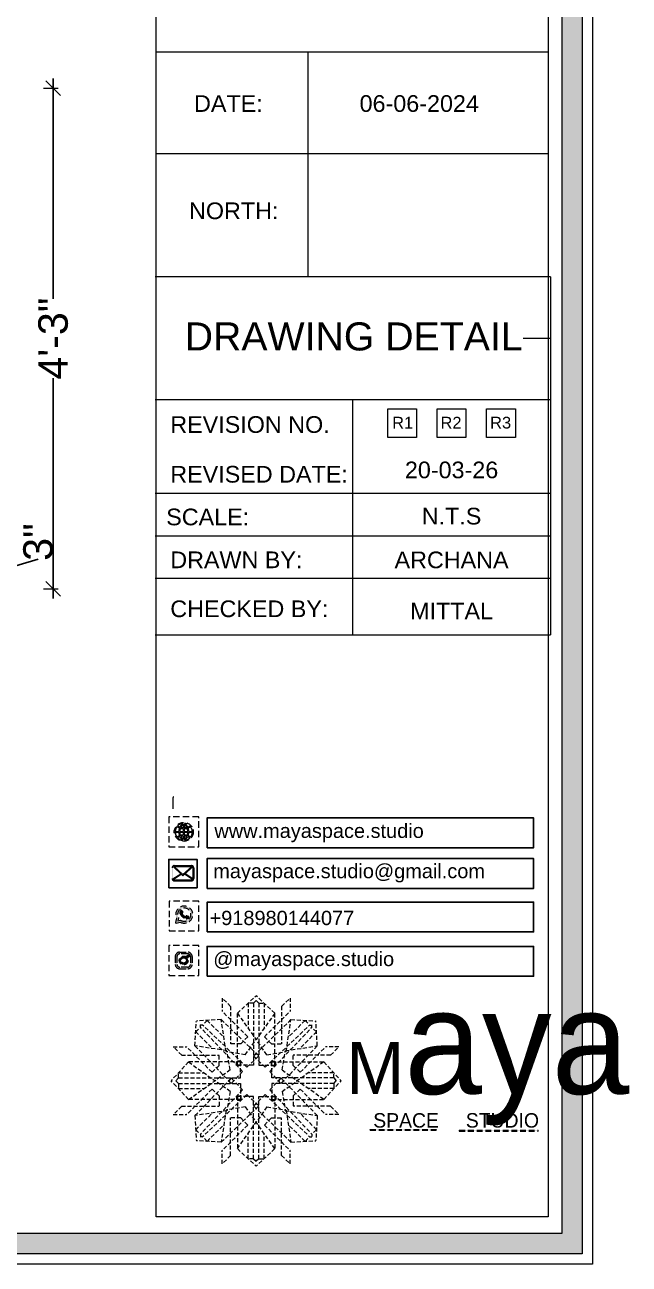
# Model space of a CAD drawing. Header units: millimetres. Extents: x 56222 to 3066687, y -650199 to -121287.
# Drawn here: x 137323.4 to 137384.9, y -182517.2 to -182391.1 of the extents above; entities that cross this region are included whole.
import ezdxf
from ezdxf.enums import TextEntityAlignment as Align

# ---------------------------------------------------------------- set-up
doc = ezdxf.new("R2010")
doc.units = ezdxf.units.MM
doc.header["$MEASUREMENT"] = 0
doc.header["$PDMODE"] = 35
doc.linetypes.add('DASHEDX2', pattern=[1.5, 1, -0.5])
doc.layers.get('Defpoints').update_dxf_attribs({"color": 220})
for name, color, linetype, lineweight in [('Dimension', 10, 'DASHEDX2', 20), ('FURNITURE', 32, 'Continuous', 9), ('NAME PLATE', 7, 'Continuous', 25), ('wall', 7, 'Continuous', 30)]:
    doc.layers.add(name, color=color, linetype=linetype, lineweight=lineweight)
doc.styles.add('Arial', font='arial.ttf')
doc.styles.get("Standard").update_dxf_attribs({"font": 'arial.ttf', "height": 6})
doc.dimstyles.new('Archana', dxfattribs={"dimtxt": 3, "dimasz": 1.5, "dimexe": 0.5, "dimexo": 0.5, "dimgap": 0, "dimtad": 0, "dimzin": 0, "dimdsep": 46, "dimlunit": 4, "dimtxsty": 'Arial', "dimblk": 'OBLIQUE', "dimcen": 0, "dimdle": 1, "dimclrd": 1, "dimclre": 1, "dimclrt": 5, "dimadec": 0, "dimazin": 0, "dimtfac": 1, "dimtofl": 0, "dimtmove": 1, "dimatfit": 3, "dimfxl": 1, "dimfxlon": 1, "dimtolj": 1, "dimtzin": 0, "dimlwd": 25, "dimlwe": -1, "dimarcsym": 0})

# ---------------------------------------------------------------- blocks, each defined once
blk = doc.blocks.new('_Oblique')
at = {"layer": 'wall', "color": 0, "lineweight": -2}
blk.add_line((-0.5, -0.5), (0.5, 0.5), dxfattribs=at)
blk = doc.blocks.new('*D955')
at = {"layer": 'Defpoints', "color": 0, "lineweight": 30, "transparency": 16777216}
for p in [(137316.59, -182445.48), (137319.71, -182445.48), (137316.59, -182448.48)]:
    blk.add_point(p, dxfattribs=at)
at = {"layer": 'FURNITURE', "color": 1, "transparency": 16777216}
for p, q in [((137318.71, -182445.48), (137320.21, -182445.48)), ((137318.71, -182448.48), (137320.21, -182448.48))]:
    blk.add_line(p, q, dxfattribs=at)
at = {"layer": 'FURNITURE', "color": 1, "lineweight": 25, "transparency": 16777216}
for p, q in [((137319.71, -182449.48), (137319.71, -182444.48)), ((137319.71, -182446.98), (137324.8, -182445.45))]:
    blk.add_line(p, q, dxfattribs=at)
at = {"layer": 'FURNITURE', "color": 1, "lineweight": 25, "transparency": 16777216, "xscale": 1.5, "yscale": 1.5, "zscale": 1.5}
for p, rotation in [((137319.71, -182445.48), 90), ((137319.71, -182448.48), 270)]:
    blk.add_blockref('_Oblique', p, dxfattribs=dict(at, rotation=rotation))
at = {"layer": 'FURNITURE', "color": 5, "lineweight": 30, "transparency": 16777216, "insert": (137324.8, -182443.72), "char_height": 3, "attachment_point": 5, "rotation": 90, "style": 'Arial'}
blk.add_mtext('\\A1;3"', dxfattribs=at)
blk = doc.blocks.new('FSFSF')
at = {"color": 42, "lineweight": 5, "true_color": 0xe0ac11}
for p, q in [((28603.86, 139.69), (28608.58, 144.08)), ((28613.31, 139.69), (28608.58, 144.08)), ((28600.03, 143.51), (28600.03, 140.16)), ((28602.15, 141.41), (28600.03, 143.51)), ((28602.15, 141.41), (28602.15, 131.95)), ((28607.9, 142.22), (28606.58, 142.22)), ((28606.58, 142.22), (28606.58, 135.84)), ((28607.9, 142.22), (28608.58, 142.85)), ((28607.9, 142.22), (28607.9, 126.58)), ((28609.27, 142.22), (28608.59, 142.85)), ((28609.27, 142.22), (28609.27, 126.58)), ((28609.27, 142.22), (28610.59, 142.22)), ((28610.59, 142.22), (28610.59, 135.84)), ((28615.02, 141.41), (28617.14, 143.51)), ((28615.02, 141.41), (28615.02, 131.95)), ((28617.14, 143.51), (28617.14, 140.16)), ((28593.19, 131.45), (28593.54, 137.71)), ((28599.8, 138.06), (28593.54, 137.71)), ((28596.24, 137.86), (28595.12, 136.69)), ((28596.24, 137.86), (28600.47, 133.65)), ((28601.03, 130), (28599.8, 138.06)), ((28599.8, 138.05), (28608.58, 129.56)), ((28606.47, 133.76), (28600.03, 140.16)), ((28603.86, 126.58), (28603.86, 139.69)), ((28603.86, 139.69), (28608.58, 133.02)), ((28613.31, 139.69), (28608.59, 133.02)), ((28617.37, 138.05), (28608.59, 129.56)), ((28610.7, 133.76), (28617.14, 140.16)), ((28613.31, 126.58), (28613.31, 139.69)), ((28616.14, 130), (28617.37, 138.06)), ((28620.93, 137.86), (28616.7, 133.65)), ((28617.37, 138.06), (28623.63, 137.71)), ((28620.93, 137.86), (28622.05, 136.69)), ((28624, 131.45), (28623.65, 137.71)), ((28593.39, 135), (28594.56, 136.12)), ((28593.39, 135), (28597.6, 130.78)), ((28595.12, 136.69), (28594.53, 136.69)), ((28594.56, 136.12), (28594.56, 136.71)), ((28605.17, 124.98), (28594.56, 136.12)), ((28606.27, 126.08), (28595.12, 136.69)), ((28610.9, 126.08), (28622.05, 136.69)), ((28612.02, 124.98), (28622.62, 136.12)), ((28623.8, 135), (28619.59, 130.78)), ((28622.05, 136.69), (28622.64, 136.69)), ((28622.62, 136.12), (28622.62, 136.71)), ((28623.8, 135), (28622.62, 136.12)), ((28587.73, 131.22), (28591.08, 131.22)), ((28589.84, 129.1), (28587.73, 131.22)), ((28597.49, 124.78), (28591.08, 131.22)), ((28593.19, 131.45), (28601.69, 122.67)), ((28601.25, 130.22), (28593.19, 131.45)), ((28604.75, 131.95), (28602.15, 131.95)), ((28606.47, 133.76), (28604.75, 131.95)), ((28605.86, 129.18), (28608.58, 133.02)), ((28611.31, 129.18), (28608.59, 133.02)), ((28610.7, 133.76), (28612.42, 131.95)), ((28612.42, 131.95), (28615.02, 131.95)), ((28623.99, 131.45), (28615.5, 122.67)), ((28615.94, 130.22), (28624, 131.45)), ((28619.7, 124.78), (28626.1, 131.22)), ((28629.45, 131.22), (28626.1, 131.22)), ((28627.34, 129.1), (28629.45, 131.22)), ((28589.84, 129.1), (28599.29, 129.1)), ((28599.29, 126.5), (28599.29, 129.1)), ((28605.86, 129.18), (28601.03, 130)), ((28602.07, 125.39), (28601.25, 130.22)), ((28606.27, 126.08), (28608.58, 128.27)), ((28607.9, 128.92), (28608.58, 129.56)), ((28607.9, 128.92), (28608.58, 128.27)), ((28609.27, 128.92), (28608.59, 129.56)), ((28609.27, 128.92), (28608.59, 128.27)), ((28610.9, 126.08), (28608.59, 128.27)), ((28611.31, 129.18), (28616.14, 130)), ((28615.12, 125.39), (28615.94, 130.22)), ((28627.34, 129.1), (28617.89, 129.1)), ((28617.89, 126.5), (28617.89, 129.1)), ((28591.56, 127.39), (28587.17, 122.66)), ((28604.66, 127.39), (28591.56, 127.39)), ((28591.56, 127.39), (28598.23, 122.67)), ((28597.49, 124.78), (28599.29, 126.5)), ((28602.07, 125.39), (28598.23, 122.67)), ((28605.17, 124.98), (28602.97, 122.67)), ((28603.68, 126.54), (28603.68, 127.39)), ((28604.66, 126.54), (28603.68, 126.54)), ((28604.71, 127.57), (28603.86, 127.57)), ((28607.9, 126.58), (28603.86, 126.58)), ((28604.66, 123.35), (28604.66, 127.39)), ((28604.7, 126.58), (28604.71, 127.57)), ((28609.27, 126.58), (28613.31, 126.58)), ((28612.02, 124.98), (28614.21, 122.67)), ((28612.46, 126.58), (28612.46, 127.57)), ((28612.46, 127.57), (28613.31, 127.57)), ((28612.52, 123.35), (28612.52, 127.39)), ((28612.52, 127.39), (28625.63, 127.39)), ((28612.52, 126.54), (28613.51, 126.54)), ((28613.51, 126.54), (28613.51, 127.39)), ((28615.12, 125.39), (28618.96, 122.67)), ((28619.7, 124.78), (28617.89, 126.5)), ((28625.63, 127.39), (28618.96, 122.67)), ((28625.63, 127.39), (28630.02, 122.66)), ((28591.56, 117.94), (28587.17, 122.66)), ((28589.03, 123.35), (28588.4, 122.67)), ((28589.03, 121.98), (28588.4, 122.65)), ((28589.03, 123.35), (28589.03, 124.67)), ((28589.03, 124.67), (28595.4, 124.67)), ((28589.03, 123.35), (28604.66, 123.35)), ((28589.03, 121.98), (28604.66, 121.98)), ((28589.03, 121.98), (28589.03, 120.66)), ((28591.56, 117.94), (28598.23, 122.65)), ((28593.19, 113.88), (28601.69, 122.65)), ((28602.07, 119.94), (28598.23, 122.65)), ((28602.33, 123.35), (28601.69, 122.67)), ((28602.33, 121.98), (28601.69, 122.65)), ((28602.33, 123.35), (28602.97, 122.67)), ((28602.33, 121.98), (28602.97, 122.65)), ((28605.17, 120.35), (28602.97, 122.65)), ((28604.66, 121.98), (28604.66, 117.94)), ((28612.02, 120.35), (28614.21, 122.65)), ((28628.16, 123.35), (28612.52, 123.35)), ((28612.52, 121.98), (28612.52, 117.94)), ((28628.16, 121.98), (28612.52, 121.98)), ((28614.85, 123.35), (28614.21, 122.67)), ((28614.85, 121.98), (28614.21, 122.65)), ((28614.85, 123.35), (28615.5, 122.67)), ((28614.85, 121.98), (28615.5, 122.65)), ((28615.12, 119.94), (28618.96, 122.65)), ((28623.99, 113.88), (28615.5, 122.65)), ((28625.63, 117.94), (28618.96, 122.65)), ((28628.16, 124.67), (28621.78, 124.67)), ((28625.63, 117.94), (28630.02, 122.66)), ((28628.16, 123.35), (28628.16, 124.67)), ((28628.16, 123.35), (28628.78, 122.67)), ((28628.16, 121.98), (28628.78, 122.65)), ((28628.16, 121.98), (28628.16, 120.66)), ((28589.03, 120.66), (28595.4, 120.66)), ((28597.49, 120.54), (28591.08, 114.11)), ((28605.17, 120.35), (28594.56, 109.2)), ((28606.27, 119.15), (28595.12, 108.54)), ((28597.49, 120.54), (28599.29, 118.83)), ((28599.29, 118.83), (28599.29, 116.23)), ((28602.07, 119.94), (28601.25, 115.1)), ((28604.66, 118.78), (28603.68, 118.78)), ((28603.68, 118.78), (28603.68, 117.94)), ((28606.27, 119.15), (28608.58, 116.96)), ((28610.9, 119.15), (28608.59, 116.96)), ((28610.9, 119.15), (28622.05, 108.54)), ((28612.02, 120.35), (28622.62, 109.2)), ((28612.52, 118.78), (28613.51, 118.78)), ((28613.51, 118.78), (28613.51, 117.94)), ((28615.12, 119.94), (28615.94, 115.1)), ((28619.7, 120.54), (28617.89, 118.83)), ((28617.89, 118.83), (28617.89, 116.23)), ((28619.7, 120.54), (28626.1, 114.11)), ((28628.16, 120.66), (28621.78, 120.66)), ((28589.84, 116.23), (28587.73, 114.11)), ((28589.84, 116.23), (28599.29, 116.23)), ((28604.66, 117.94), (28591.56, 117.94)), ((28599.8, 107.17), (28608.58, 115.67)), ((28605.86, 116.05), (28601.03, 115.23)), ((28607.9, 118.65), (28603.86, 118.65)), ((28603.86, 118.65), (28603.86, 105.54)), ((28604.71, 117.66), (28603.86, 117.66)), ((28604.7, 118.65), (28604.71, 117.66)), ((28605.86, 116.05), (28608.58, 112.21)), ((28607.9, 103.01), (28607.9, 118.65)), ((28607.9, 116.31), (28608.58, 116.96)), ((28607.9, 116.31), (28608.58, 115.67)), ((28609.27, 116.31), (28608.59, 116.96)), ((28609.27, 116.31), (28608.59, 115.67)), ((28611.31, 116.05), (28608.59, 112.21)), ((28617.37, 107.17), (28608.59, 115.67)), ((28609.27, 118.65), (28613.31, 118.65)), ((28609.27, 103.01), (28609.27, 118.65)), ((28611.31, 116.05), (28616.14, 115.23)), ((28612.46, 118.65), (28612.46, 117.66)), ((28612.46, 117.66), (28613.31, 117.66)), ((28612.52, 117.94), (28625.63, 117.94)), ((28613.31, 118.65), (28613.31, 105.54)), ((28627.34, 116.23), (28617.89, 116.23)), ((28627.34, 116.23), (28629.45, 114.11)), ((28587.73, 114.11), (28591.08, 114.11)), ((28601.25, 115.1), (28593.19, 113.87)), ((28593.19, 113.87), (28593.54, 107.62)), ((28593.39, 110.32), (28597.6, 114.55)), ((28601.03, 115.23), (28599.8, 107.17)), ((28602.15, 103.82), (28602.15, 113.27)), ((28604.75, 113.27), (28602.15, 113.27)), ((28606.47, 111.47), (28604.75, 113.27)), ((28610.7, 111.47), (28612.42, 113.27)), ((28612.42, 113.27), (28615.02, 113.27)), ((28615.02, 103.82), (28615.02, 113.27)), ((28615.94, 115.1), (28624, 113.87)), ((28616.14, 115.23), (28617.37, 107.17)), ((28623.8, 110.32), (28619.59, 114.55)), ((28624, 113.87), (28623.65, 107.62)), ((28629.45, 114.11), (28626.1, 114.11)), ((28593.39, 110.32), (28594.56, 109.2)), ((28596.24, 107.37), (28600.47, 111.58)), ((28606.47, 111.47), (28600.03, 105.07)), ((28603.86, 105.54), (28608.58, 112.21)), ((28606.58, 103.01), (28606.58, 109.38)), ((28613.31, 105.54), (28608.59, 112.21)), ((28610.59, 103.01), (28610.59, 109.38)), ((28610.7, 111.47), (28617.14, 105.07)), ((28620.93, 107.37), (28616.7, 111.58)), ((28623.8, 110.32), (28622.62, 109.2)), ((28599.8, 107.17), (28593.54, 107.52)), ((28595.12, 108.54), (28594.53, 108.54)), ((28594.56, 109.2), (28594.56, 108.61)), ((28596.24, 107.37), (28595.12, 108.54)), ((28617.37, 107.17), (28623.63, 107.52)), ((28620.93, 107.37), (28622.05, 108.54)), ((28622.05, 108.54), (28622.64, 108.54)), ((28622.62, 109.2), (28622.62, 108.61)), ((28600.03, 101.71), (28600.03, 105.07)), ((28602.15, 103.82), (28600.03, 101.71)), ((28603.86, 105.54), (28608.58, 101.15)), ((28613.31, 105.54), (28608.58, 101.15)), ((28615.02, 103.82), (28617.14, 101.71)), ((28617.14, 101.71), (28617.14, 105.07)), ((28607.9, 103.01), (28606.58, 103.01)), ((28607.9, 103.01), (28608.58, 102.38)), ((28609.27, 103.01), (28608.59, 102.38)), ((28609.27, 103.01), (28610.59, 103.01))]:
    blk.add_line(p, q, dxfattribs=at)
blk = doc.blocks.new('hgwg')
at = {"layer": 'Dimension', "true_color": 0xd39e00}
h = blk.add_hatch(color=42, dxfattribs=at)
h.dxf.hatch_style = 1
h.paths.add_polyline_path([(27505.71, 45.05), (27494.27, 45.05), (27494.27, 44.9), (27505.71, 44.9)])
h = blk.add_hatch(color=42, dxfattribs=at)
h.dxf.hatch_style = 1
h.paths.add_polyline_path([(27523.3, 44.9), (27509.68, 44.9), (27509.68, 44.75), (27523.3, 44.75)])
at = {"layer": 'Dimension', "color": 42, "true_color": 0xd39e00}
for p, q in [((27494.27, 45.05), (27505.71, 45.05)), ((27494.27, 44.9), (27494.27, 45.05)), ((27505.71, 45.05), (27505.71, 44.9)), ((27494.27, 44.9), (27505.71, 44.9)), ((27509.68, 44.9), (27523.3, 44.9)), ((27509.68, 44.9), (27509.68, 44.75)), ((27509.68, 44.75), (27523.3, 44.75)), ((27523.3, 44.75), (27523.3, 44.9))]:
    blk.add_line(p, q, dxfattribs=at)
at = {"layer": 'Dimension', "color": 42, "true_color": 0xd39e00, "attachment_point": 1}
for s, width, insert, char_height in [('{\\fCinzel|b0|i0|c0|p2;\\H1.5x;M\\fAmsterdam One|b0|i0|c0|p2;\\H2x;aya}', 85.3277, (27490.17, 69.17), 6), ('{\\fCinzel|b0|i0|c0|p0;SPACE     STUDIO}', 66.129, (27494.83, 47.86), 2.5)]:
    blk.add_mtext_dynamic_manual_height_columns(s, width=width, gutter_width=30, heights=[0], dxfattribs=dict(at, insert=insert, char_height=char_height))
blk = doc.blocks.new('QEGW4TG')
at = {"layer": 'Dimension', "true_color": 0x000000}
h = blk.add_hatch(color=18, dxfattribs=at)
h.dxf.hatch_style = 1
h.paths.add_polyline_path([(2.69, 1.93, 0.170513), (2.95, 1.97, 0.190337), (3.11, 2.18, 0.316231), (3.07, 2.28), (2.79, 2.37, 0.273721), (2.69, 2.34, 0.040749), (2.63, 2.27, -0.441282), (2.53, 2.25, -0.11828), (2.06, 2.64, -0.441282), (2.07, 2.74, 0.040749), (2.13, 2.81, 0.290083), (2.14, 2.92), (2.01, 3.18, 0.316231), (1.91, 3.2, 0.190337), (1.73, 3, 0.170513), (1.72, 2.74, 0.252784)], flags=0)
h.paths.add_polyline_path([(1.19, 1.98), (1.03, 1.3, 0.550912), (1.11, 1.23), (1.75, 1.39, 6.344125)])
h.paths.add_polyline_path([(1.81, 1.7), (1.4, 1.6), (1.5, 2.03, -9.071339)], flags=16)
h.paths.add_polyline_path([(3.11, 2.16, -0.17811), (2.95, 1.97, -0.170513), (2.69, 1.93, -0.252784), (1.72, 2.74, -0.170513), (1.73, 3, -0.17811), (1.89, 3.19, -0.370089), (2.01, 3.18), (2.14, 2.92, -0.307185), (2.13, 2.8, -0.041087), (2.06, 2.73, 0.321676), (2.05, 2.65, 0.126524), (2.55, 2.24, 0.312216), (2.62, 2.26, -0.041087), (2.68, 2.34, -0.290673), (2.79, 2.37), (3.07, 2.28, -0.370089)], flags=0)
h = blk.add_hatch(color=18, dxfattribs=at)
h.dxf.hatch_style = 1
h.paths.add_polyline_path([(2.79, 2.37, 0.273721), (2.69, 2.34, 0.040749), (2.63, 2.27, -0.441282), (2.53, 2.25, -0.11828), (2.06, 2.64, -0.441282), (2.07, 2.74, 0.040749), (2.13, 2.81, 0.290083), (2.14, 2.92), (2.01, 3.18, 0.316231), (1.91, 3.2, 0.190337), (1.73, 3, 0.170513), (1.72, 2.74, 0.252784), (2.69, 1.93, 0.170513), (2.95, 1.97, 0.190337), (3.11, 2.18, 0.316231), (3.07, 2.28)])
for p, q in [((1.19, 1.98), (1.03, 1.3)), ((1.5, 2.03), (1.4, 1.6)), ((2.01, 3.18), (2.14, 2.92)), ((3.07, 2.28), (2.8, 2.36)), ((1.1, 1.23), (1.75, 1.39)), ((1.4, 1.6), (1.81, 1.7))]:
    blk.add_line(p, q)
blk.add_lwpolyline([(0, 0), (4.68, 0), (4.68, 4.68), (0, 4.68)], close=True)
for centre, radius, start, end in [((2.39, 2.56), 1.34, 241.4727, 205.6422), ((2.39, 2.56), 1.04, 235.9962, 210.8333), ((2.09, 2.87), 0.39, 159.7007, 198.4072), ((2.96, 3.23), 1.33, 201.4218, 258.1669), ((2.07, 2.87), 0.364, 118.9685, 159.3648), ((1.94, 3.12), 0.0896, 41.8985, 123.1344), ((2.11, 2.68), 0.066, 135.9932, 224.8892), ((1.67, 3.16), 0.586, 312.4617, 321.8728), ((3.12, 3.42), 1.31, 216.5455, 243.5279), ((2.05, 2.87), 0.104, 320.3924, 28.6971), ((2.57, 2.3), 0.066, 234.2482, 323.1441), ((3.11, 1.94), 0.586, 137.2645, 146.6756), ((2.76, 2.27), 0.104, 70.4402, 138.745), ((2.75, 2.31), 0.39, 260.7301, 299.4366), ((2.76, 2.29), 0.364, 299.7725, 340.1688), ((3.03, 2.2), 0.0896, 336.0029, 57.2388), ((1.09, 1.29), 0.0598, 164.8483, 282.1458)]:
    blk.add_arc(centre, radius, start, end)
blk = doc.blocks.new('ASGERG')
at = {"layer": 'Dimension', "true_color": 0x000000}
h = blk.add_hatch(color=18, dxfattribs=at)
h.dxf.hatch_style = 1
h.paths.add_polyline_path([(0.99, 1.7, 0.353872), (1.69, 1.03), (2.96, 1.03, 0.353872), (3.66, 1.7), (3.66, 2.99, 0.353872), (2.96, 3.67), (1.69, 3.67, 0.353872), (0.99, 2.99)])
h.paths.add_polyline_path([(1.27, 2.97, -0.353872), (1.72, 3.4), (2.94, 3.4, -0.353872), (3.38, 2.97), (3.38, 1.72, -0.353872), (2.94, 1.3), (1.72, 1.3, -0.353872), (1.27, 1.72)], flags=16)
h.paths.add_polyline_path([(3.02, 2.35, -1), (1.64, 2.35, -1)], flags=0)
h.paths.add_polyline_path([(2.74, 2.35, -1), (1.92, 2.35, -1)], flags=0)
h.paths.add_polyline_path([(2.86, 3.02, -1), (3.19, 3.02, -1)], flags=0)
h.paths.add_polyline_path([(1.64, 2.35, 1), (3.02, 2.35, 1)], flags=0)
h = blk.add_hatch(color=18, dxfattribs=at)
h.dxf.hatch_style = 1
h.paths.add_polyline_path([(1.64, 2.35, 1), (3.02, 2.35, 1)])
h.paths.add_polyline_path([(2.74, 2.35, -1), (1.92, 2.35, -1)], flags=16)
h = blk.add_hatch(color=18, dxfattribs=at)
h.dxf.hatch_style = 1
h.paths.add_polyline_path([(3.19, 3.02, 1), (2.86, 3.02, 1)])
for p, q in [((0.99, 2.99), (0.99, 1.7)), ((1.27, 2.97), (1.27, 1.72)), ((1.69, 3.67), (2.96, 3.67)), ((2.94, 3.4), (1.72, 3.4)), ((3.38, 2.97), (3.38, 1.72)), ((3.66, 2.99), (3.66, 1.7)), ((1.69, 1.03), (2.96, 1.03)), ((2.94, 1.3), (1.72, 1.3))]:
    blk.add_line(p, q)
blk.add_lwpolyline([(0, 0), (4.68, 0), (4.68, 4.68), (0, 4.68)], close=True)
for centre, radius in [((2.33, 2.35), 0.694), ((2.33, 2.35), 0.414), ((3.02, 3.02), 0.168)]:
    blk.add_circle(centre, radius)
for centre, radius, start, end in [((1.76, 2.89), 0.778, 94.8631, 172.8127), ((1.76, 2.91), 0.491, 94.8631, 172.8127), ((2.9, 2.91), 0.491, 7.1873, 85.1369), ((2.89, 2.89), 0.778, 7.1873, 85.1369), ((1.76, 1.8), 0.778, 187.1873, 265.1369), ((1.76, 1.78), 0.491, 187.1873, 265.1369), ((2.9, 1.78), 0.491, 274.8631, 352.8127), ((2.89, 1.8), 0.778, 274.8631, 352.8127)]:
    blk.add_arc(centre, radius, start, end)
blk = doc.blocks.new('DTGWEGEARG')
at = {"layer": 'Dimension', "true_color": 0x000000}
h = blk.add_hatch(color=18, dxfattribs=at)
h.dxf.hatch_style = 1
h.paths.add_polyline_path([(3.83, 2.34, 1), (0.85, 2.34, 1)])
h.paths.add_polyline_path([(2.51, 1.01, 0.105795), (2.96, 1.58, -0.055205), (3.3, 1.41, -0.169822)], flags=16)
h.paths.add_polyline_path([(2.41, 1.12), (2.41, 1.69, -0.058279), (2.81, 1.63, -0.103353)], flags=16)
h.paths.add_polyline_path([(2.26, 1.13, -0.101741), (1.87, 1.63, -0.057171), (2.26, 1.69)], flags=16)
h.paths.add_polyline_path([(2.17, 1.01, -0.169822), (1.38, 1.41, -0.055205), (1.72, 1.58, 0.105795)], flags=16)
h.paths.add_polyline_path([(3.02, 1.72, 0.081336), (3.13, 2.27), (3.68, 2.27, -0.152069), (3.4, 1.52, 0.05687)], flags=16)
h.paths.add_polyline_path([(2.87, 1.77, 0.061945), (2.41, 1.84), (2.41, 2.27), (2.98, 2.27, -0.081344)], flags=16)
h.paths.add_polyline_path([(2.26, 1.84, 0.060923), (1.8, 1.77, -0.081344), (1.7, 2.27), (2.26, 2.27)], flags=16)
h.paths.add_polyline_path([(1.66, 1.72, 0.05687), (1.28, 1.52, -0.152069), (1, 2.27), (1.55, 2.27, 0.081336)], flags=16)
h.paths.add_polyline_path([(2.41, 2.42), (2.41, 2.83, 0.061945), (2.87, 2.91, -0.080009), (2.98, 2.42)], flags=16)
h.paths.add_polyline_path([(3.13, 2.42, 0.080116), (3.02, 2.96, 0.05687), (3.4, 3.16, 0.028258), (3.3, 3.27, -0.055205), (2.96, 3.1, 0.105795), (2.51, 3.67, -0.36029), (3.68, 2.42)], flags=16)
h.paths.add_polyline_path([(2.26, 2.42), (1.7, 2.42, -0.080009), (1.8, 2.91, 0.060923), (2.26, 2.84)], flags=16)
h.paths.add_polyline_path([(1.55, 2.42), (1, 2.42, -0.150466), (1.28, 3.16, 0.05687), (1.66, 2.96, 0.080116)], flags=16)
h.paths.add_polyline_path([(2.41, 2.98), (2.41, 3.56, -0.103353), (2.81, 3.05, -0.058279)], flags=16)
h.paths.add_polyline_path([(2.26, 2.99, -0.057171), (1.87, 3.05, -0.101741), (2.26, 3.55)], flags=16)
h.paths.add_polyline_path([(1.72, 3.1, -0.055205), (1.38, 3.27, -0.169822), (2.17, 3.67, 0.105795)], flags=16)
blk.add_lwpolyline([(0, 0), (4.68, 0), (4.68, 4.68), (0, 4.68)], close=True)
at = {"layer": 'Dimension', "color": 18, "true_color": 0x000000}
for p, q in [((1, 2.42), (1.55, 2.42)), ((1, 2.27), (1.55, 2.27)), ((1.7, 2.42), (2.26, 2.42)), ((1.7, 2.27), (2.26, 2.27)), ((2.26, 3.55), (2.26, 2.99)), ((2.26, 2.84), (2.26, 2.42)), ((2.26, 2.27), (2.26, 1.84)), ((2.41, 3.56), (2.41, 2.98)), ((2.41, 2.83), (2.41, 2.42)), ((2.41, 2.42), (2.98, 2.42)), ((2.41, 2.27), (2.98, 2.27)), ((2.41, 2.27), (2.41, 1.84)), ((3.13, 2.42), (3.68, 2.42)), ((3.13, 2.27), (3.68, 2.27)), ((2.26, 1.69), (2.26, 1.13)), ((2.41, 1.69), (2.41, 1.12))]:
    blk.add_line(p, q, dxfattribs=at)
blk.add_circle((2.34, 2.34), 1.49, dxfattribs=at)
for centre, radius, start, end in [((2.34, 2.34), 1.34, 142.3819, 176.6093), ((2.34, 2.34), 1.34, 183.0315, 217.6181), ((2.34, 4.74), 1.9, 236.1399, 249.1595), ((2.34, 2.34), 1.34, 97.3549, 135.9073), ((2.34, 4.74), 1.75, 236.7417, 249.3811), ((3.28, 2.34), 1.73, 159.0567, 177.3789), ((3.28, 2.34), 1.73, 182.3435, 200.9433), ((3.28, 2.34), 1.58, 158.8325, 177.1302), ((3.28, 2.34), 1.58, 182.5658, 201.1675), ((3.28, 2.34), 1.73, 129.9301, 154.0867), ((2.34, 4.74), 1.9, 253.6799, 267.6253), ((3.28, 2.34), 1.58, 130.1073, 153.3446), ((2.34, 4.74), 1.75, 254.3336, 267.422), ((1.4, 2.34), 1.58, 26.6554, 50.2584), ((2.34, 4.74), 1.75, 272.3248, 285.6664), ((2.34, 4.74), 1.9, 272.1415, 286.3201), ((2.34, 2.34), 1.34, 3.3907, 82.6451), ((1.4, 2.34), 1.73, 25.9133, 50.0699), ((1.4, 2.34), 1.58, 2.8698, 21.1675), ((1.4, 2.34), 1.58, 338.8325, 357.4342), ((2.34, 4.74), 1.75, 290.6189, 303.2583), ((2.34, 4.74), 1.9, 290.8405, 303.8601), ((1.4, 2.34), 1.73, 2.6211, 20.9433), ((1.4, 2.34), 1.73, 339.0567, 357.6565), ((2.34, 2.34), 1.34, 322.3819, 356.9685), ((2.34, -0.06), 1.9, 110.8405, 123.8601), ((2.34, -0.06), 1.75, 110.6189, 123.2583), ((2.34, 2.34), 1.34, 224.0927, 262.6451), ((3.28, 2.34), 1.73, 205.9133, 230.0699), ((2.34, -0.06), 1.9, 92.3747, 106.3201), ((2.34, -0.06), 1.75, 92.578, 105.6664), ((3.28, 2.34), 1.58, 206.6554, 229.8927), ((2.34, -0.06), 1.9, 73.6799, 87.8585), ((2.34, -0.06), 1.75, 74.3336, 87.6752), ((1.4, 2.34), 1.58, 309.7416, 333.3446), ((1.4, 2.34), 1.73, 309.9301, 334.0867), ((2.34, 2.34), 1.34, 277.3549, 315.9073), ((2.34, -0.06), 1.75, 56.7417, 69.3811), ((2.34, -0.06), 1.9, 56.1399, 69.1595)]:
    blk.add_arc(centre, radius, start, end, dxfattribs=at)
blk = doc.blocks.new('*D985')
at = {"layer": 'Defpoints', "color": 0, "lineweight": 30, "transparency": 16777216}
for p in [(137307.64, -182397.53), (137307.64, -182448.48), (137326.33, -182448.48)]:
    blk.add_point(p, dxfattribs=at)
at = {"layer": 'FURNITURE', "color": 1, "transparency": 16777216}
for p, q in [((137325.33, -182397.53), (137326.83, -182397.53)), ((137325.33, -182448.48), (137326.83, -182448.48))]:
    blk.add_line(p, q, dxfattribs=at)
at = {"layer": 'FURNITURE', "color": 1, "lineweight": 25, "transparency": 16777216}
for p, q in [((137326.33, -182396.53), (137326.33, -182418.96)), ((137326.33, -182449.48), (137326.33, -182427.05))]:
    blk.add_line(p, q, dxfattribs=at)
at = {"layer": 'FURNITURE', "color": 1, "lineweight": 25, "transparency": 16777216, "xscale": 1.5, "yscale": 1.5, "zscale": 1.5}
for p, rotation in [((137326.33, -182397.53), 90), ((137326.33, -182448.48), 270)]:
    blk.add_blockref('_Oblique', p, dxfattribs=dict(at, rotation=rotation))
at = {"layer": 'FURNITURE', "color": 5, "lineweight": 30, "transparency": 16777216, "insert": (137326.33, -182423.01), "char_height": 3, "attachment_point": 5, "rotation": 90, "style": 'Arial'}
blk.add_mtext('\\A1;4\'-3"', dxfattribs=at)

msp = doc.modelspace()

# ---------------------------------------------------------------- hatches: boundary and pattern name
at = {"layer": 'Dimension', "linetype": 'Continuous', "true_color": 0xd39e00}
h = msp.add_hatch(color=42, dxfattribs=at)
h.paths.add_polyline_path([(137083.638, -182307.478), (137083.638, -182516.182), (137380.145, -182516.182), (137380.145, -182307.478)])
h.paths.add_polyline_path([(137085.719, -182309.559), (137378.064, -182309.559), (137378.064, -182514.101), (137085.719, -182514.101)], flags=16)
at = {"layer": 'Dimension', "true_color": 0x000000}
h = msp.add_hatch(color=18, dxfattribs=at)
h.dxf.hatch_style = 1
h.paths.add_polyline_path([(137340.397, -182478.198, 0.4142136), (137340.618, -182477.977), (137340.618, -182476.873, 0.4142136), (137340.397, -182476.652), (137338.642, -182476.652, 0.4142136), (137338.421, -182476.873), (137338.421, -182477.977, 0.4142136), (137338.642, -182478.198)])
h.paths.add_polyline_path([(137339.683, -182477.533), (137340.495, -182478.075, -0.1989124), (137340.397, -182478.116), (137338.642, -182478.116, -0.1989124), (137338.544, -182478.075), (137339.357, -182477.533), (137339.52, -182477.685)], flags=16)
h.paths.add_polyline_path([(137339.52, -182477.572), (137338.626, -182476.736, -0.0287833), (137338.642, -182476.735), (137340.397, -182476.735, -0.0287833), (137340.413, -182476.736)], flags=16)
h.paths.add_polyline_path([(137339.745, -182477.475), (137340.494, -182476.774, -0.2024819), (137340.535, -182476.873), (137340.535, -182477.977, -0.043076), (137340.533, -182478.001)], flags=16)
h.paths.add_polyline_path([(137339.295, -182477.475), (137338.506, -182478.001, -0.043076), (137338.504, -182477.977), (137338.504, -182476.873, -0.2024819), (137338.546, -182476.774)], flags=16)

# ---------------------------------------------------------------- linework, layer by layer
at = {"color": 18, "true_color": 0x000000}
for points in [[(137341.972, -182474.829), (137375.195, -182474.829), (137375.195, -182471.792), (137341.972, -182471.792)], [(137341.972, -182478.973), (137375.195, -182478.973), (137375.195, -182475.937), (137341.972, -182475.937)], [(137341.988, -182483.394), (137375.195, -182483.394), (137375.195, -182480.357), (137341.988, -182480.357)], [(137341.972, -182487.92), (137375.195, -182487.92), (137375.195, -182484.884), (137341.972, -182484.884)]]:
    msp.add_lwpolyline(points, close=True, dxfattribs=at)
msp.add_lwpolyline([(137338.074, -182478.905), (137340.962, -182478.905), (137340.962, -182476.017), (137338.074, -182476.017)], close=True)
at = {"layer": 'Dimension', "color": 42, "linetype": 'Continuous', "true_color": 0xd39e00}
for p, q in [((137376.656, -182393.864), (137336.814, -182393.864)), ((137352.229, -182393.864), (137352.229, -182416.737)), ((137376.656, -182404.218), (137336.814, -182404.218)), ((137376.897, -182416.737), (137336.691, -182416.737)), ((137376.897, -182416.737), (137376.897, -182453.154)), ((137374.124, -182422.98), (137376.897, -182422.98)), ((137336.691, -182429.223), (137376.897, -182429.223)), ((137356.794, -182453.154), (137356.794, -182429.223)), ((137376.897, -182438.795), (137336.691, -182438.795)), ((137376.897, -182443.106), (137336.691, -182443.106)), ((137376.897, -182447.417), (137336.691, -182447.417)), ((137336.691, -182453.154), (137376.897, -182453.154))]:
    msp.add_line(p, q, dxfattribs=at)
at = {"layer": 'Dimension', "color": 18, "linetype": 'Continuous', "true_color": 0x000000}
for p, q in [((137338.504, -182469.755), (137338.504, -182470.859)), ((137338.546, -182476.774), (137339.295, -182477.475)), ((137338.626, -182476.736), (137339.52, -182477.572)), ((137338.642, -182476.652), (137340.397, -182476.652)), ((137338.642, -182476.735), (137340.397, -182476.735)), ((137339.52, -182477.572), (137340.413, -182476.736)), ((137339.745, -182477.475), (137340.494, -182476.774)), ((137340.535, -182476.873), (137340.535, -182477.977)), ((137340.618, -182476.873), (137340.618, -182477.977)), ((137338.506, -182478.001), (137339.295, -182477.475)), ((137338.544, -182478.075), (137339.357, -182477.533)), ((137338.642, -182478.116), (137340.397, -182478.116)), ((137338.642, -182478.198), (137340.397, -182478.198)), ((137339.357, -182477.533), (137339.52, -182477.685)), ((137339.52, -182477.685), (137339.683, -182477.533)), ((137340.495, -182478.075), (137339.683, -182477.533)), ((137340.533, -182478.001), (137339.745, -182477.475))]:
    msp.add_line(p, q, dxfattribs=at)
at = {"layer": 'Dimension', "color": 42, "linetype": 'Continuous', "true_color": 0xd39e00}
for points in [[(137082.598, -182306.438), (137381.186, -182306.438), (137381.186, -182517.223), (137082.598, -182517.223)], [(137083.638, -182307.478), (137380.145, -182307.478), (137380.145, -182516.182), (137083.638, -182516.182)], [(137085.719, -182309.559), (137378.064, -182309.559), (137378.064, -182514.101), (137085.719, -182514.101)], [(137360.353, -182430.149), (137363.287, -182430.149), (137363.287, -182433.083), (137360.353, -182433.083)], [(137365.378, -182430.149), (137368.312, -182430.149), (137368.312, -182433.083), (137365.378, -182433.083)], [(137370.404, -182430.149), (137373.338, -182430.149), (137373.338, -182433.083), (137370.404, -182433.083)]]:
    msp.add_lwpolyline(points, close=True, dxfattribs=at)
at = {"layer": 'Dimension', "color": 42, "linetype": 'ByBlock', "true_color": 0xd39e00}
msp.add_lwpolyline([(137336.814, -182512.389), (137336.814, -182311.272), (137376.656, -182311.272), (137376.656, -182512.389)], close=True, dxfattribs=at)
at = {"layer": 'Dimension', "color": 18, "true_color": 0x000000}
for centre, radius, start, end in [((137338.642, -182469.755), 0.138, 134.21354, 180), ((137338.642, -182470.859), 0.138, 180, 189.86619), ((137338.642, -182476.873), 0.221, 90, 180), ((137338.642, -182476.873), 0.138, 90, 96.59481), ((137340.397, -182476.873), 0.221, 0, 90), ((137340.397, -182476.873), 0.138, 83.40519, 90), ((137340.397, -182476.873), 0.138, 0, 45.78646), ((137338.642, -182477.977), 0.221, 180, 270), ((137338.642, -182477.977), 0.138, 224.99995, 270), ((137340.397, -182477.977), 0.221, 270, 0), ((137340.397, -182477.977), 0.138, 270, 315.00005), ((137340.397, -182477.977), 0.138, 350.13381, 0)]:
    msp.add_arc(centre, radius, start, end, dxfattribs=at)

# ---------------------------------------------------------------- block references
at = {"layer": 'Dimension', "color": 42, "true_color": 0xd39e00}
for name, p, xscale, yscale, zscale in [('DTGWEGEARG', (137338.09, -182474.738), 0.6491185059516584, 0.6491185059516584, 0.6491185059516584), ('QEGW4TG', (137338.106, -182483.303), 0.6491185059516584, 0.6491185059516584, 0.6491185059516584), ('ASGERG', (137338.09, -182487.829), 0.6491185059516584, 0.6491185059516584, 0.6491185059516584), ('FSFSF', (125793.8, -182548.082), 0.4038356122055321, 0.4038356122055321, 0.4038356122055321), ('hgwg', (121155.243, -182530.052), 0.5893339651733481, 0.5893339651733481, 0.5893339651733481)]:
    msp.add_blockref(name, p, dxfattribs=dict(at, xscale=xscale, yscale=yscale, zscale=zscale))

# ---------------------------------------------------------------- texts
at = {"color": 18, "true_color": 0x000000, "char_height": 1.4514, "attachment_point": 1}
for s, width, gutter_width, insert in [('www.mayaspace.studio', 9.74684, 8.153, (137342.722, -182472.385)), ('mayaspace.studio@gmail.com', 6.08076, 5.086, (137342.606, -182476.48)), ('+918980144077', 23.71212, 5.086, (137342.23, -182481.254)), ('@mayaspace.studio', 6.08076, 5.086, (137342.606, -182485.427))]:
    msp.add_mtext_dynamic_manual_height_columns(s, width=width, gutter_width=gutter_width, heights=[0], dxfattribs=dict(at, insert=insert))
at = {"layer": 'NAME PLATE', "style": 'Arial'}
for s, height, p in [('DATE:', 1.6983, (137344.148, -182399.936)), ('06-06-2024', 1.6983, (137363.557, -182399.936)), ('NORTH:', 1.6983, (137344.69, -182410.854)), ('DRAWING DETAIL', 2.85763, (137356.888, -182424.219)), ('REVISION NO.', 1.69831, (137346.341, -182432.607)), ('REVISED DATE: ', 1.69831, (137347.594, -182437.671)), ('SCALE:', 1.6983, (137342.041, -182442.015)), ('DRAWN BY:', 1.6983, (137344.956, -182446.379)), ('ARCHANA', 1.6983, (137366.845, -182446.385)), ('CHECKED BY:', 1.69831, (137346.276, -182451.361)), ('MITTAL', 1.6983, (137366.845, -182451.587))]:
    msp.add_text(s, height=height, dxfattribs=at).set_placement(p, align=Align.CENTER)
for s, p in [('R1', (137360.802, -182432.169)), ('R2', (137365.719, -182432.169))]:
    msp.add_text(s, height=1.1972, dxfattribs=at).set_placement(p)
at = {"layer": 'NAME PLATE', "lineweight": 0, "attachment_point": 2, "style": 'Arial'}
for s, insert, char_height, width in [('R3', (137371.835, -182430.967), 1.1972, 2.33669), ('20-03-26', (137366.845, -182435.53), 1.6983, 14.71781), ('N.T.S', (137366.845, -182440.231), 1.6983, 3.31464)]:
    msp.add_mtext(s, dxfattribs=dict(at, insert=insert, char_height=char_height, width=width))

# ---------------------------------------------------------------- dimensions: what is measured, and where the dimension line sits
at = {"layer": 'FURNITURE', "lineweight": 30}
dim = msp.add_linear_dim(base=(137326.333, -182448.477), p1=(137307.64, -182397.535), p2=(137307.64, -182448.477), angle=90, dimstyle='Archana', dxfattribs=at)
dim.commit()
dim.dimension.update_dxf_attribs({"geometry": '*D985', "text_midpoint": (137326.333, -182423.006)})
dim = msp.add_linear_dim(base=(137319.705, -182445.477), p1=(137316.595, -182448.477), p2=(137316.595, -182445.477), angle=90, dimstyle='Archana', override={"dimdec": 0}, dxfattribs=at)
dim.commit()
dim.dimension.update_dxf_attribs({"geometry": '*D955', "text_midpoint": (137324.804, -182445.448)})

doc.saveas('drawing.dxf')
